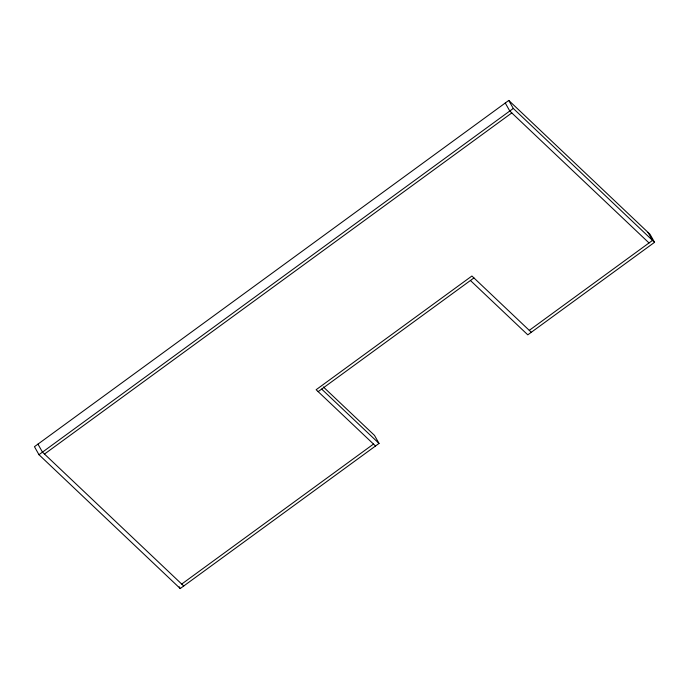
<?xml version="1.0" encoding="UTF-8"?>
<svg xmlns="http://www.w3.org/2000/svg" width="689" height="689" viewBox="0 0 689 689"><rect width="100%" height="100%" fill="white"/><g stroke="black" fill="none" stroke-linecap="round" stroke-linejoin="round"><path stroke-width="1.03" d="M470.432 280.492L527.791 334.837L654.55 242.313L650.037 234.303L508.775 100.448L34.45 446.687L38.963 454.697L180.225 588.552L379.028 443.432L374.515 435.422L323.356 386.942M38.963 454.697L513.288 108.457L654.55 242.313M44.492 454.06L511.806 112.936M318.163 391.636L473.937 277.934M181.707 584.074L373.498 444.069M529.273 330.367L652.526 240.392L648.013 232.382M649.021 242.95L509.782 111.024L505.27 103.014M531.297 332.279L471.913 276.013L316.139 389.724L375.522 445.99M321.668 389.078L379.028 443.432M183.73 585.986L42.468 452.139L37.955 444.129M508.775 100.448L513.288 108.457M179.218 586.77L180.225 588.552"/></g></svg>
